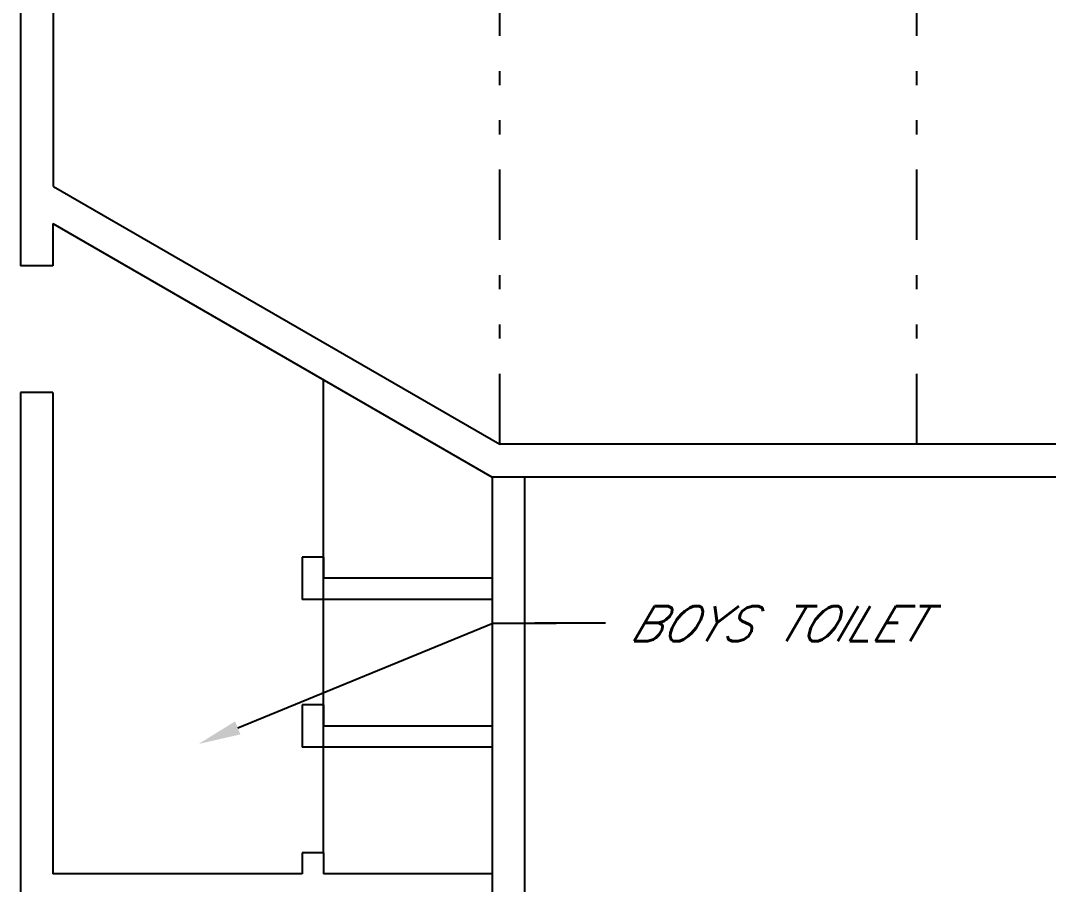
# Model space of a CAD drawing. Extents: x 8365 to 8547, y -347 to -272.
# Drawn here: x 8523.56 to 8530.86, y -314.46 to -308.32 of the extents above; entities that cross this region are included whole.
import ezdxf

# ---------------------------------------------------------------- set-up
doc = ezdxf.new("R2010")
doc.units = 0
doc.linetypes.add('DIVIDE', pattern=[1.25, 0.5, -0.25, 0, -0.25, 0, -0.25])
doc.layers.add('1', color=7, linetype='CONTINUOUS')
doc.styles.add('ROMANS', font='ROMANS')

# ---------------------------------------------------------------- blocks, each defined once
blk = doc.blocks.new('*O69')
at = {"layer": '1', "color": 7, "linetype": 'CONTINUOUS'}
blk.add_line((0.5, 0), (0, 0), dxfattribs=at)
blk = doc.blocks.new('*X105')
at = {"layer": '1', "color": 7, "linetype": 'CONTINUOUS'}
for p, q in [((8525.1036, -313.3456), (8526.9156, -312.6005)), ((8526.9156, -312.6005), (8527.3656, -312.6005))]:
    blk.add_line(p, q, dxfattribs=at)
blk.add_solid([(8525.1226, -313.3918), (8524.8261, -313.4596), (8525.0845, -313.2993)], dxfattribs=at)

msp = doc.modelspace()

# ---------------------------------------------------------------- linework, layer by layer
at = {"layer": '1', "color": 5, "linetype": 'DIVIDE'}
for p, q in [((8529.928, -311.3292), (8529.928, -303.2917)), ((8526.9649, -311.3292), (8526.9649, -303.367))]:
    msp.add_line(p, q, dxfattribs=at)
at = {"layer": '1', "color": 1, "linetype": 'CONTINUOUS'}
for p, q in [((8523.5602, -305.0264), (8523.5602, -309.6276)), ((8523.7952, -309.4992), (8523.7952, -305.1563)), ((8523.7952, -309.4992), (8526.9649, -311.3292)), ((8523.7952, -309.4992), (8526.9649, -311.3292)), ((8523.5602, -309.6292), (8523.5602, -310.0619)), ((8523.7902, -309.7619), (8526.9119, -311.5642)), ((8523.7902, -309.7619), (8526.9119, -311.5642)), ((8523.7902, -309.7619), (8523.7902, -310.0619)), ((8523.7902, -310.0619), (8523.5602, -310.0619)), ((8525.7119, -314.2328), (8525.7119, -310.8714)), ((8523.7902, -310.9619), (8523.5602, -310.9619)), ((8523.5602, -310.9619), (8523.5602, -316.9037)), ((8523.7902, -310.9619), (8523.7902, -314.3828)), ((8532.8206, -311.3292), (8526.9649, -311.3292)), ((8532.8736, -311.5642), (8526.9119, -311.5642)), ((8526.9119, -311.5642), (8526.9119, -316.3014)), ((8527.1419, -311.5642), (8527.1419, -316.3014)), ((8525.5619, -312.1328), (8525.5619, -312.4328)), ((8525.7119, -312.1328), (8525.5619, -312.1328)), ((8525.7119, -312.1328), (8525.7119, -312.2828)), ((8525.5619, -312.2828), (8525.5619, -312.4328)), ((8526.9119, -312.2828), (8525.7119, -312.2828)), ((8526.9119, -312.4328), (8525.5619, -312.4328)), ((8526.9119, -312.4328), (8525.5619, -312.4328)), ((8525.5619, -313.1828), (8525.5619, -313.4828)), ((8525.7119, -313.1828), (8525.5619, -313.1828)), ((8525.7119, -313.1828), (8525.7119, -313.3328)), ((8525.5619, -313.3328), (8525.5619, -313.4828)), ((8526.9119, -313.3328), (8525.7119, -313.3328)), ((8526.9119, -313.4828), (8525.5619, -313.4828)), ((8526.9119, -313.4828), (8525.5619, -313.4828)), ((8525.5619, -314.2328), (8525.5619, -314.3828)), ((8525.7119, -314.2328), (8525.5619, -314.2328)), ((8525.7119, -314.2328), (8525.7119, -314.3828)), ((8525.5619, -314.3828), (8523.7902, -314.3828)), ((8526.9119, -314.3828), (8525.7119, -314.3828))]:
    msp.add_line(p, q, dxfattribs=at)

# ---------------------------------------------------------------- block references
at = {"layer": '1', "color": 7, "linetype": 'CONTINUOUS'}
msp.add_blockref('*X105', (0, 0), dxfattribs=at)
at = {"layer": '1', "color": 1, "linetype": 'CONTINUOUS'}
msp.add_blockref('*O69', (8527.2156, -312.6005), dxfattribs=at)

# ---------------------------------------------------------------- texts
at = {"layer": '1', "color": 7, "linetype": 'CONTINUOUS', "style": 'ROMANS', "oblique": 30}
msp.add_text('BOYS TOILET', height=0.25, dxfattribs=at).set_placement((8527.8773, -312.7307))

doc.saveas('drawing.dxf')
